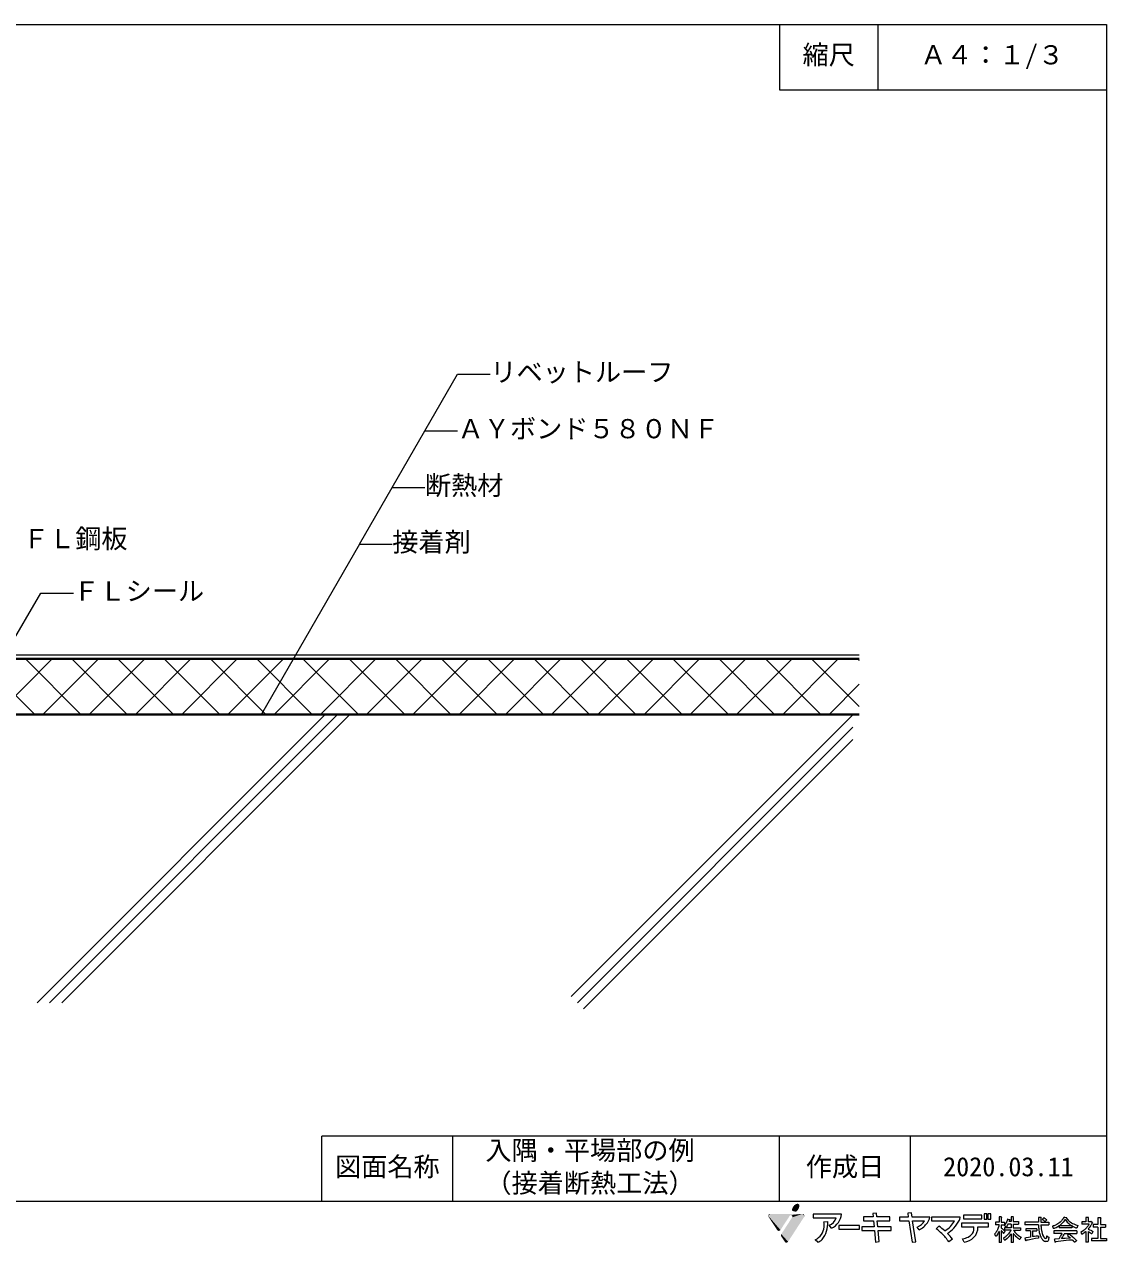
# Model space of a CAD drawing. Units: millimetres, scale not verified. Extents: x -405 to 405, y -283 to 276.
# Drawn here: x -91 to 405, y -283 to 276 of the extents above; entities that cross this region are included whole.
import ezdxf
from ezdxf.enums import TextEntityAlignment as Align

# ---------------------------------------------------------------- set-up
doc = ezdxf.new("R2010")
doc.units = ezdxf.units.MM
doc.header["$LTSCALE"] = 3
for name, color, linetype, lineweight in [('1-3_断熱材', 30, 'Continuous', 18), ('1-4_リベットルーフ', 6, 'Continuous', 18), ('1-A_元図・躯体', 7, 'Continuous', 18), ('E-E', 7, 'Continuous', 18), ('F-F', 7, 'Continuous', 18)]:
    doc.layers.add(name, color=color, linetype=linetype, lineweight=lineweight)
doc.styles.add('ＭＳ ゴシック', font='')
doc.styles.get('ＭＳ ゴシック').set_extended_font_data('MS Gothic')

msp = doc.modelspace()

# ---------------------------------------------------------------- hatches: boundary and pattern name
at = {"layer": 'F-F'}
for color, points in [(70, [(261.301, -266.161, 0.09), (260.578, -268.008)]), (70, [(260.578, -268.008, 0.15), (262.513, -268.598)]), (70, [(263.073, -264.988, 0.2), (261.301, -266.161)]), (70, [(262.513, -268.598, 0.13), (263.378, -267.785)]), (70, [(263.761, -265.154, 0.2), (263.073, -264.988)]), (70, [(263.378, -267.785, 0.09), (264.098, -265.939)]), (70, [(264.098, -265.939, 0.15), (263.761, -265.154)]), (5, [(250.697, -269.596, 0.41), (249.776, -270.519)]), (5, [(249.776, -270.519, 0.12), (249.888, -270.949)]), (5, [(266.363, -270.517, 0.41), (265.426, -269.595)]), (5, [(266.217, -271.012, 0.17), (266.363, -270.517)]), (5, [(253.928, -277.132, 0.2), (254.586, -277.413)]), (5, [(254.586, -277.413, 0.25), (255.356, -276.992)]), (5, [(255.747, -278.909, 0.16), (255.578, -279.431)]), (5, [(255.578, -279.431, 0.15), (255.738, -279.952)]), (5, [(257.448, -282.544, 0.19), (258.082, -282.799)]), (5, [(258.082, -282.799, 0.26), (258.868, -282.359)])]:
    msp.add_hatch(color=color, dxfattribs=at).paths.add_polyline_path(points)

# ---------------------------------------------------------------- linework, layer by layer
at = {"layer": '1-3_断熱材'}
for p, q in [((-116.157, -15.237), (291.504, -15.237)), ((-112.042, -15.237), (-87.042, -40.237)), ((-103.877, -40.237), (-78.877, -15.237)), ((-90.829, -15.237), (-65.829, -40.237)), ((-82.664, -40.237), (-57.664, -15.237)), ((-69.616, -15.237), (-44.616, -40.237)), ((-61.45, -40.237), (-36.45, -15.237)), ((-48.402, -15.237), (-23.402, -40.237)), ((-40.237, -40.237), (-15.237, -15.237)), ((-27.189, -15.237), (-2.189, -40.237)), ((-19.024, -40.237), (5.976, -15.237)), ((-5.976, -15.237), (19.024, -40.237)), ((2.189, -40.237), (27.189, -15.237)), ((15.237, -15.237), (40.237, -40.237)), ((23.402, -40.237), (48.402, -15.237)), ((36.45, -15.237), (61.45, -40.237)), ((44.616, -40.237), (69.616, -15.237)), ((57.664, -15.237), (82.664, -40.237)), ((65.829, -40.237), (90.829, -15.237)), ((78.877, -15.237), (103.877, -40.237)), ((87.042, -40.237), (112.042, -15.237)), ((100.09, -15.237), (125.09, -40.237)), ((108.255, -40.237), (133.255, -15.237)), ((121.303, -15.237), (146.303, -40.237)), ((129.468, -40.237), (154.468, -15.237)), ((142.516, -15.237), (167.516, -40.237)), ((150.682, -40.237), (175.682, -15.237)), ((163.73, -15.237), (188.73, -40.237)), ((171.895, -40.237), (196.895, -15.237)), ((184.943, -15.237), (209.943, -40.237)), ((193.108, -40.237), (218.108, -15.237)), ((206.156, -15.237), (231.156, -40.237)), ((214.321, -40.237), (239.321, -15.237)), ((227.369, -15.237), (252.369, -40.237)), ((235.534, -40.237), (260.534, -15.237)), ((248.582, -15.237), (273.582, -40.237)), ((256.748, -40.237), (281.748, -15.237)), ((269.796, -15.237), (291.504, -36.945)), ((291.009, -15.237), (291.504, -15.732)), ((277.961, -40.237), (291.504, -26.694)), ((-149.524, -40.237), (291.504, -40.237))]:
    msp.add_line(p, q, dxfattribs=at)
at = {"layer": '1-4_リベットルーフ'}
for p, q in [((-97.079, -14.737), (291.504, -14.737)), ((-96.458, -13.237), (291.504, -13.237))]:
    msp.add_line(p, q, dxfattribs=at)
at = {"layer": '1-A_元図・躯体'}
for p, q in [((-149.524, -40.737), (291.504, -40.737)), ((-85.683, -172.737), (46.317, -40.737)), ((-80.026, -172.737), (51.974, -40.737)), ((-74.369, -172.737), (57.631, -40.737)), ((159.368, -169.909), (288.54, -40.737)), ((162.196, -172.737), (288.54, -46.394)), ((165.025, -175.566), (288.54, -52.051))]:
    msp.add_line(p, q, dxfattribs=at)
at = {"layer": 'E-E'}
for p, q in [((92.266, 89.509), (107.266, 115.49)), ((107.266, 115.49), (122.266, 115.49)), ((62.266, 37.548), (77.266, 63.528)), ((77.266, 63.528), (92.266, 63.528)), ((62.266, 37.548), (17.266, -40.395)), ((62.266, 37.548), (77.266, 37.548))]:
    msp.add_line(p, q, dxfattribs=at)
for points in [[(77.266, 63.528), (92.266, 89.509), (107.266, 89.509)], [(-99.019, -10.917), (-84.019, 15.064), (-69.019, 15.064)]]:
    msp.add_lwpolyline(points, dxfattribs=at)
at = {"layer": 'F-F'}
for p, q in [((300, 276), (300, 246)), ((45, -264), (45, -234)), ((105, -264), (105, -234)), ((255, -264), (255, -234)), ((315, -264), (315, -234)), ((270.34, -271.42), (280.952, -271.42)), ((275.312, -273.293), (277.111, -273.167)), ((293.408, -271.034), (293.408, -272.73)), ((297.855, -271.034), (293.408, -271.034)), ((293.408, -272.73), (298.028, -272.73)), ((299.361, -269.249), (297.693, -269.444)), ((297.693, -269.444), (297.855, -271.034)), ((298.028, -272.73), (298.315, -275.546)), ((299.546, -271.034), (299.361, -269.249)), ((305.514, -271.034), (299.546, -271.034)), ((299.721, -272.73), (305.505, -272.73)), ((300.013, -275.546), (299.721, -272.73)), ((305.505, -272.73), (305.514, -271.034)), ((309.965, -271.136), (309.965, -272.833)), ((314.022, -271.136), (309.965, -271.136)), ((309.965, -272.833), (314.276, -272.833)), ((315.418, -269.12), (313.749, -269.315)), ((313.749, -269.315), (314.022, -271.136)), ((314.276, -272.833), (315.741, -282.611)), ((315.723, -271.136), (315.418, -269.12)), ((323.926, -271.136), (315.723, -271.136)), ((317.424, -282.367), (315.98, -272.833)), ((315.98, -272.833), (321.502, -272.833)), ((324.667, -272.779), (335.182, -272.779)), ((362.194, -273.175), (364.564, -273.175)), ((364.564, -273.175), (364.564, -274.361)), ((396.669, -271.2), (395.517, -271.2)), ((278.797, -276.178), (277.648, -274.84)), ((292.768, -275.546), (292.768, -277.243)), ((298.315, -275.546), (292.768, -275.546)), ((292.768, -277.243), (298.488, -277.243)), ((298.488, -277.243), (299.029, -282.56)), ((306.1, -275.546), (300.013, -275.546)), ((300.188, -277.243), (306.094, -277.243)), ((300.713, -282.316), (300.188, -277.243)), ((306.094, -277.243), (306.1, -275.546)), ((318.959, -276.947), (318.141, -275.66)), ((326.809, -276.423), (328.036, -275.229)), ((338.361, -275.604), (344.101, -275.604)), ((345.94, -275.604), (350.805, -275.604)), ((355.641, -274.624), (353.962, -274.624)), ((355.707, -277.654), (355.707, -282.79)), ((356.662, -274.624), (358.111, -274.624)), ((361.14, -277.127), (358.176, -277.127)), ((361.206, -274.361), (361.206, -275.941)), ((361.206, -278.707), (361.206, -282.79)), ((362.194, -274.361), (362.194, -275.941)), ((362.194, -274.361), (364.564, -274.361)), ((362.292, -277.127), (365.421, -277.127)), ((373.751, -274.624), (367.429, -274.624)), ((372.994, -276.468), (367.956, -276.468)), ((367.956, -276.468), (367.956, -277.39)), ((369.998, -277.39), (367.956, -277.39)), ((370.985, -277.431), (372.994, -277.431)), ((372.994, -276.468), (372.994, -277.431)), ((374.838, -274.624), (378.427, -274.624)), ((391.302, -277.39), (380.798, -277.39)), ((380.798, -277.39), (380.798, -278.575)), ((384.486, -278.575), (380.798, -278.575)), ((383.235, -275.151), (383.235, -276.073)), ((385.671, -278.575), (391.302, -278.575)), ((391.302, -277.39), (391.302, -278.575)), ((396.966, -274.361), (393.607, -274.361)), ((395.517, -277.654), (395.517, -282.659)), ((401.016, -275.678), (398.81, -275.678)), ((401.016, -275.678), (401.016, -280.946)), ((402.168, -274.492), (404.539, -274.492)), ((402.168, -275.678), (402.168, -280.946)), ((402.168, -275.678), (404.539, -275.678)), ((404.539, -274.492), (404.539, -275.678)), ((272.444, -282.658), (271.3, -281.46)), ((299.029, -282.56), (300.713, -282.316)), ((315.741, -282.611), (317.424, -282.367)), ((334.254, -281.166), (332.654, -282.423)), ((339.594, -282.546), (338.904, -281.038)), ((397.986, -280.946), (397.986, -282)), ((401.016, -280.946), (397.986, -280.946)), ((405, -282), (397.986, -282)), ((402.168, -280.946), (405, -280.946)), ((405, -280.946), (405, -282))]:
    msp.add_line(p, q, dxfattribs=at)
for points in [[(-405, 276), (405, 276), (405, -264), (-405, -264)], [(255, 276), (255, 246), (405, 246)], [(405, -234), (120.355, -234), (45, -234)], [(283.341, -269.74), (270.34, -269.74), (270.34, -271.42)], [(337.84, -271.083), (324.667, -271.083), (324.667, -272.779)], [(339.366, -270.213), (339.366, -271.909), (347.726, -271.909)], [(347.726, -271.909), (347.735, -270.213), (339.366, -270.213)], [(355.707, -273.439), (353.962, -273.439), (353.962, -274.624)], [(356.629, -270.936), (355.707, -270.936), (355.707, -273.439)], [(356.629, -270.936), (356.826, -271.068), (356.695, -271.2), (356.662, -271.331), (356.662, -273.439)], [(356.662, -273.439), (358.111, -273.439), (358.111, -274.624)], [(359.625, -271.99), (359.559, -271.99), (359.526, -272.122), (359.461, -272.253), (359.395, -272.517), (359.329, -272.648), (359.296, -272.78), (359.23, -272.912), (359.197, -273.044), (359.065, -273.307), (359.033, -273.439), (358.835, -273.834), (358.736, -273.966), (358.604, -274.229), (358.209, -274.756), (358.078, -274.888), (358.473, -275.283), (358.572, -275.414), (358.835, -275.678)], [(359.625, -271.99), (360.152, -272.122), (360.613, -272.253), (360.613, -272.385), (360.415, -272.517), (360.383, -272.648), (360.317, -272.78), (360.251, -273.044), (360.185, -273.175)], [(362.161, -270.936), (361.206, -270.936), (361.206, -273.175), (360.185, -273.175)], [(362.161, -270.936), (362.325, -271.068), (362.194, -271.2), (362.194, -273.175)], [(373.718, -273.439), (367.429, -273.439), (367.429, -274.624)], [(374.97, -271.2), (373.718, -271.2), (373.718, -273.439)], [(374.97, -271.2), (375.036, -271.331), (374.838, -271.595), (374.838, -273.439)], [(374.838, -273.439), (378.427, -273.439), (378.427, -274.624)], [(376.353, -271.463), (376.221, -271.463), (376.056, -271.595), (375.925, -271.726), (375.595, -271.99), (375.464, -272.122), (375.595, -272.253), (375.826, -272.385), (376.023, -272.517), (376.682, -273.044)], [(376.353, -271.463), (376.814, -271.726), (376.978, -271.858), (377.176, -271.99), (377.34, -272.122), (377.472, -272.253), (377.571, -272.385), (377.242, -272.648), (377.11, -272.78), (376.781, -273.044), (376.682, -273.044)], [(385.671, -271.068), (385.474, -271.068), (385.342, -271.331), (385.243, -271.463), (385.177, -271.595), (384.98, -271.858), (384.914, -271.99), (384.618, -272.385), (384.486, -272.517), (384.288, -272.78), (383.761, -273.307), (383.597, -273.439), (383.465, -273.57), (383.136, -273.834), (382.543, -274.229), (382.082, -274.492), (381.555, -274.756), (380.897, -275.019), (380.502, -275.151), (380.172, -275.283), (380.205, -275.414), (380.271, -275.546), (380.304, -275.678), (380.37, -275.81), (380.403, -275.941), (380.469, -276.073), (380.502, -276.205), (380.567, -276.336)], [(386.033, -272.122), (386.099, -272.253), (386.198, -272.385), (386.264, -272.517), (386.955, -273.439), (387.614, -274.097), (388.108, -274.492), (388.701, -274.888), (388.931, -275.019), (383.333, -275.019)], [(386.033, -272.122), (385.935, -272.122), (385.836, -272.253), (385.77, -272.385), (385.671, -272.517), (385.605, -272.648), (385.013, -273.439), (384.881, -273.57), (384.782, -273.702), (383.992, -274.492), (383.333, -275.019)], [(385.671, -271.068), (386.593, -271.2), (386.725, -271.331), (386.593, -271.463), (386.626, -271.595), (387.021, -272.122), (387.285, -272.385), (387.384, -272.517), (387.515, -272.648), (387.68, -272.78), (387.812, -272.912), (388.306, -273.307), (388.898, -273.702), (389.359, -273.966), (389.886, -274.229), (390.545, -274.492), (390.907, -274.624), (391.335, -274.756), (391.796, -274.888), (391.763, -275.019), (391.631, -275.283), (391.598, -275.414), (391.467, -275.678), (391.434, -275.81), (391.302, -276.073), (391.236, -276.073)], [(395.517, -271.2), (395.517, -273.307), (393.607, -273.307), (393.607, -274.361)], [(396.669, -271.2), (396.538, -271.331), (396.505, -271.463), (396.505, -273.175), (396.57, -273.307)], [(397.855, -273.175), (398.513, -273.834), (398.381, -273.966), (398.184, -274.097), (397.986, -274.492), (397.888, -274.624), (397.756, -274.888), (397.657, -275.019), (397.591, -275.151), (397.295, -275.546), (397.229, -275.678), (396.735, -276.336), (396.603, -276.468), (396.505, -276.6), (396.768, -276.732), (397.13, -276.863), (397.723, -277.127), (397.986, -277.258), (398.447, -277.522), (398.645, -277.654), (398.711, -277.785), (398.25, -278.707), (398.118, -278.707)], [(397.855, -273.175), (397.756, -273.175), (397.69, -273.307), (396.57, -273.307)], [(402.3, -271.463), (401.016, -271.463), (401.016, -274.492)], [(402.3, -271.463), (402.366, -271.595), (402.234, -271.726), (402.168, -271.858), (402.168, -274.492)], [(350.805, -275.604), (350.814, -273.908), (338.361, -273.908), (338.361, -275.604)], [(355.641, -274.624), (355.575, -274.888), (355.575, -275.019), (355.476, -275.414), (355.41, -275.546), (355.312, -275.941), (355.246, -276.073), (355.213, -276.205), (355.147, -276.336), (355.114, -276.468), (354.982, -276.732), (354.949, -276.863), (354.752, -277.258), (354.653, -277.39), (354.521, -277.654), (354.423, -277.785), (354.357, -277.917), (353.962, -278.444), (353.83, -278.575), (353.731, -278.707), (353.599, -278.839), (353.599, -278.971), (353.665, -279.102), (353.764, -279.234), (353.83, -279.366), (353.929, -279.497), (353.995, -279.629), (354.093, -279.761), (354.159, -279.893)], [(355.707, -277.654), (355.608, -277.654), (355.476, -277.917), (355.443, -278.049), (355.246, -278.444), (355.147, -278.575), (355.015, -278.839), (354.818, -279.102), (354.752, -279.234), (354.456, -279.629), (354.324, -279.761), (354.225, -279.893), (354.159, -279.893)], [(356.826, -277.39), (356.662, -277.39), (356.662, -282.79), (355.707, -282.79)], [(356.662, -274.624), (356.662, -276.073), (357.057, -276.336), (357.551, -276.732), (358.209, -277.39), (358.407, -277.654), (357.913, -278.312), (357.781, -278.444), (357.682, -278.575)], [(356.826, -277.39), (356.958, -277.522), (357.353, -278.049), (357.419, -278.18), (357.518, -278.312), (357.584, -278.444), (357.682, -278.575)], [(361.14, -277.127), (361.074, -277.258), (360.975, -277.39), (360.909, -277.522), (360.613, -277.917), (360.547, -278.049), (360.448, -278.18), (360.317, -278.312), (360.02, -278.707), (359.757, -278.971), (359.658, -279.102), (359.131, -279.629), (358.967, -279.761), (358.835, -279.893), (358.67, -280.024), (358.539, -280.156), (358.374, -280.288), (358.176, -280.419), (357.682, -280.815), (357.88, -281.21), (357.979, -281.341), (358.176, -281.737)], [(361.206, -275.941), (358.176, -275.941), (358.176, -277.127)], [(361.206, -278.707), (361.14, -278.707), (361.041, -278.839), (360.975, -278.971), (360.876, -279.102), (360.811, -279.234), (360.317, -279.893), (360.185, -280.024), (360.086, -280.156), (359.296, -280.946), (358.473, -281.605), (358.275, -281.737), (358.176, -281.737)], [(361.206, -274.361), (359.724, -274.361), (359.526, -274.756), (359.428, -274.888), (359.296, -275.151), (358.901, -275.678), (358.835, -275.678)], [(362.325, -278.707), (362.194, -278.707), (362.194, -282.79), (361.206, -282.79)], [(362.194, -275.941), (365.421, -275.941), (365.421, -277.127)], [(362.292, -277.127), (362.358, -277.258), (362.951, -278.049), (363.083, -278.18), (363.181, -278.312), (363.445, -278.575), (363.61, -278.707), (363.741, -278.839), (364.564, -279.497), (365.552, -280.156), (365.783, -280.288), (365.651, -280.551), (365.552, -280.683), (365.223, -281.341), (365.058, -281.341)], [(362.325, -278.707), (362.622, -279.102), (362.753, -279.234), (362.852, -279.366), (362.984, -279.497), (363.083, -279.629), (363.61, -280.156), (363.774, -280.288), (363.906, -280.419), (364.235, -280.683), (364.367, -280.815), (364.531, -280.946), (364.729, -281.078), (365.058, -281.341)], [(369.998, -277.39), (369.998, -280.288), (369.207, -280.419), (368.088, -280.551), (367.495, -280.683), (367.627, -281.21), (367.627, -281.341), (367.758, -281.868), (367.857, -282)], [(370.985, -277.39), (370.985, -277.431), (370.985, -280.024)], [(373.751, -274.624), (373.751, -274.756), (373.784, -274.888), (373.784, -275.546), (373.817, -275.678), (373.817, -276.073), (373.85, -276.205), (373.85, -276.468), (373.883, -276.6), (373.883, -276.732), (373.916, -276.863), (373.916, -276.995), (373.949, -277.127), (373.949, -277.258), (374.015, -277.522), (374.015, -277.654), (374.114, -278.049), (374.114, -278.18), (374.278, -278.839), (374.344, -278.971), (374.443, -279.366), (374.509, -279.497), (374.542, -279.629), (374.739, -280.024), (374.772, -280.156), (374.838, -280.288), (374.937, -280.419), (375.068, -280.683), (375.167, -280.815), (375.233, -280.946), (375.628, -281.473), (375.892, -281.737), (376.056, -281.868), (376.451, -282.132), (376.781, -282.263)], [(374.838, -274.624), (374.838, -274.888), (374.871, -275.019), (374.871, -275.283), (374.904, -275.414), (374.904, -275.678), (374.937, -275.81), (374.937, -275.941), (374.97, -276.073), (374.97, -276.336), (375.003, -276.468), (375.003, -276.6), (375.068, -276.863), (375.068, -276.995), (375.101, -277.127), (375.101, -277.258), (375.2, -277.654), (375.2, -277.785), (375.398, -278.575), (375.464, -278.707), (375.529, -278.971), (375.595, -279.102), (375.628, -279.234), (376.023, -280.024), (376.122, -280.156), (376.188, -280.288), (376.287, -280.419), (376.418, -280.551), (376.517, -280.683), (376.682, -280.815), (376.912, -280.946)], [(383.235, -275.151), (383.136, -275.151), (382.543, -275.546), (381.852, -275.941), (381.259, -276.205), (380.93, -276.336), (380.567, -276.336)], [(384.486, -278.575), (384.387, -278.707), (384.124, -279.234), (384.025, -279.366), (383.761, -279.893), (383.663, -280.024), (383.399, -280.551), (383.3, -280.683), (383.103, -281.078), (381.226, -281.21), (380.995, -281.341), (381.028, -281.473), (381.094, -281.605), (381.292, -282.395), (381.391, -282.527)], [(389.195, -275.151), (388.997, -275.151), (388.997, -276.073), (383.235, -276.073)], [(385.671, -278.575), (385.54, -278.839), (385.441, -278.971), (385.375, -279.102), (385.276, -279.234), (385.144, -279.497), (385.046, -279.629), (384.98, -279.761), (384.881, -279.893), (384.749, -280.156), (384.65, -280.288), (384.585, -280.419), (384.486, -280.551), (384.354, -280.815), (384.255, -280.946)], [(387.943, -278.971), (387.812, -278.971), (387.021, -279.497), (387.153, -279.629), (388.141, -280.419), (388.273, -280.551), (388.437, -280.683), (387.713, -280.815), (385.935, -280.946), (384.255, -280.946)], [(387.943, -278.971), (388.273, -279.234), (388.47, -279.366), (389.129, -279.893), (389.26, -280.024), (389.59, -280.288), (389.721, -280.419), (389.886, -280.551), (390.149, -280.815), (390.314, -280.946), (390.709, -281.341), (390.808, -281.473), (390.94, -281.605), (391.137, -281.868), (391.203, -282), (390.973, -282.132), (390.578, -282.395), (390.347, -282.527), (390.149, -282.527)], [(389.195, -275.151), (389.656, -275.414), (390.182, -275.678), (390.841, -275.941), (391.236, -276.073)], [(396.966, -274.361), (396.9, -274.492), (396.801, -274.624), (396.735, -274.756), (396.538, -275.019), (396.472, -275.151), (396.274, -275.414), (396.142, -275.546), (395.945, -275.81), (395.813, -275.941), (395.714, -276.073), (395.187, -276.6), (395.023, -276.732), (394.891, -276.863), (394.562, -277.127), (394.364, -277.258), (394.2, -277.39), (393.607, -277.785), (393.376, -277.917), (393.179, -278.049), (393.311, -278.312), (393.343, -278.444), (393.607, -278.971)], [(395.517, -277.654), (395.451, -277.654), (395.319, -277.785), (394.661, -278.312), (394.463, -278.444), (394.298, -278.575), (393.903, -278.839), (393.673, -278.971), (393.607, -278.971)], [(396.57, -277.654), (396.505, -277.654), (396.505, -282.659), (395.517, -282.659)], [(396.57, -277.654), (396.801, -277.785), (397.591, -278.312), (397.92, -278.575), (398.118, -278.707)], [(401.016, -274.492), (398.81, -274.492), (398.81, -275.678)], [(373.718, -279.761), (373.751, -279.893), (373.751, -280.024), (373.817, -280.288), (373.817, -280.419), (373.85, -280.551), (373.62, -280.683), (372.368, -280.946), (371.051, -281.21), (369.668, -281.473), (368.944, -281.605), (368.186, -281.737), (368.022, -281.868), (367.956, -282), (367.857, -282)], [(373.718, -279.761), (373.356, -279.761), (372.632, -279.893), (371.842, -280.024), (370.985, -280.024)], [(377.67, -279.893), (377.933, -280.024), (378.526, -280.288), (378.526, -280.419), (378.46, -280.683), (378.46, -280.815), (378.394, -281.078), (378.394, -281.21), (378.328, -281.473), (378.328, -281.605), (378.295, -281.737), (378.164, -282), (378.065, -282.132), (377.9, -282.263), (376.781, -282.263)], [(377.67, -279.893), (377.439, -279.893), (377.439, -280.156), (377.406, -280.288), (377.406, -280.419), (377.373, -280.551), (377.373, -280.683), (377.308, -280.815), (377.209, -280.946), (376.912, -280.946)], [(389.293, -281.605), (388.766, -281.605), (387.581, -281.737), (386.363, -281.868), (382.807, -282.263), (381.72, -282.395), (381.522, -282.527), (381.391, -282.527)], [(389.293, -281.605), (389.425, -281.737), (389.59, -281.868), (389.688, -282), (389.82, -282.132), (389.919, -282.263), (390.051, -282.395), (390.149, -282.527)]]:
    msp.add_lwpolyline(points, dxfattribs=at)
for points in [[(348.808, -269.612), (348.808, -272.106), (350.067, -272.106), (350.067, -269.612)], [(350.562, -269.612), (350.562, -272.106), (351.822, -272.106), (351.822, -269.612)], [(291.573, -276.696), (291.579, -275), (282.182, -275), (282.182, -276.696)]]:
    msp.add_lwpolyline(points, close=True, dxfattribs=at)
for centre, radius, start, end in [((264.743, -273.711), 12.381, 321.70219, 2.51808), ((263.759, -274.72), 11.642, 355.59126, 7.04088), ((275.71, -269.662), 5.529, 290.51409, 341.45837), ((275.471, -269.007), 7.904, 294.8858, 354.69747), ((314.418, -267.877), 8.627, 295.56538, 324.94095), ((314.727, -268.131), 9.779, 295.64126, 325.26891), ((314.224, -268.291), 10.11, 327.63749, 343.65418), ((325.747, -268.011), 10.571, 298.08031, 333.1921), ((321.167, -263.853), 18.432, 318.37205, 332.10657), ((333.325, -270.592), 4.542, 335.50113, 353.79682), ((268.315, -275.047), 7.074, 294.95827, 355.39657), ((309.4, -299.408), 28.834, 45.98543, 52.85886), ((310.301, -300.584), 30.942, 48.70056, 55.02812), ((299.815, -307.343), 41.224, 37.19387, 44.0673), ((321.001, -262.312), 19.607, 304.1408, 315.32696), ((309.83, -299.806), 30.724, 37.35157, 43.80171), ((337.932, -273.595), 7.507, 277.43741, 318.2533), ((339.106, -275.728), 6.835, 274.09817, 1.03795), ((339.407, -276.26), 4.74, 330.51445, 7.9511), ((269.493, -275.764), 7.499, 293.16671, 311.4624)]:
    msp.add_arc(centre, radius, start, end, dxfattribs=at)
at = {"layer": 'F-F', "color": 70}
for points in [[(261.301, -266.161), (260.578, -268.008), (264.098, -265.939), (263.378, -267.785)], [(260.578, -268.008), (262.513, -268.598), (263.378, -267.785)], [(263.073, -264.988), (261.301, -266.161), (263.761, -265.154), (264.098, -265.939)]]:
    msp.add_solid(points, dxfattribs=at)
at = {"layer": 'F-F', "color": 5}
for points in [[(265.426, -269.595), (249.776, -270.519), (260.21, -270.169)], [(265.426, -269.595), (250.697, -269.596), (249.776, -270.519)], [(249.776, -270.519), (259.76, -270.273), (260.21, -270.169)], [(249.776, -270.519), (255.356, -276.992), (259.76, -270.273)], [(249.776, -270.519), (254.586, -277.413), (255.356, -276.992)], [(249.776, -270.519), (253.928, -277.132), (254.586, -277.413)], [(249.776, -270.519), (249.888, -270.949), (253.928, -277.132)], [(265.426, -269.595), (260.738, -271.208), (255.747, -278.909)], [(255.747, -278.909), (266.363, -270.517), (265.426, -269.595)], [(255.747, -278.909), (266.217, -271.012), (266.363, -270.517)], [(255.747, -278.909), (258.868, -282.359), (266.217, -271.012)], [(265.426, -269.595), (260.21, -270.169), (260.634, -270.353)], [(265.426, -269.595), (260.634, -270.353), (260.83, -270.556)], [(265.426, -269.595), (260.844, -271.038), (260.738, -271.208)], [(265.426, -269.595), (260.83, -270.556), (260.844, -271.038)], [(255.747, -278.909), (255.578, -279.431), (255.738, -279.952)], [(255.747, -278.909), (255.738, -279.952), (257.448, -282.544)], [(255.747, -278.909), (258.082, -282.799), (258.868, -282.359)], [(255.747, -278.909), (257.448, -282.544), (258.082, -282.799)]]:
    msp.add_solid(points, dxfattribs=at)

# ---------------------------------------------------------------- texts
at = {"layer": 'E-E', "style": 'ＭＳ ゴシック'}
for s, p in [('縮尺', (265.5, 255)), ('Ａ４：１/３', (319.5, 255)), ('リベットルーフ', (122.266, 109.49)), ('ＡＹボンド５８０ＮＦ', (107.266, 83.509)), ('断熱材', (92.266, 57.528)), ('ＦＬ鋼板', (-92.17, 33.088)), ('接着剤', (77.266, 31.548)), ('ＦＬシール', (-69.019, 9.064)), ('入隅・平場部の例', (120, -247.5)), ('図面名称', (51, -255)), ('作成日', (267, -255)), ('2020.03.11', (330, -255)), ('（接着断熱工法）', (120, -262.5))]:
    msp.add_text(s, height=8.798, dxfattribs=at).set_placement(p, align=Align.BOTTOM_LEFT)

doc.saveas('drawing.dxf')
